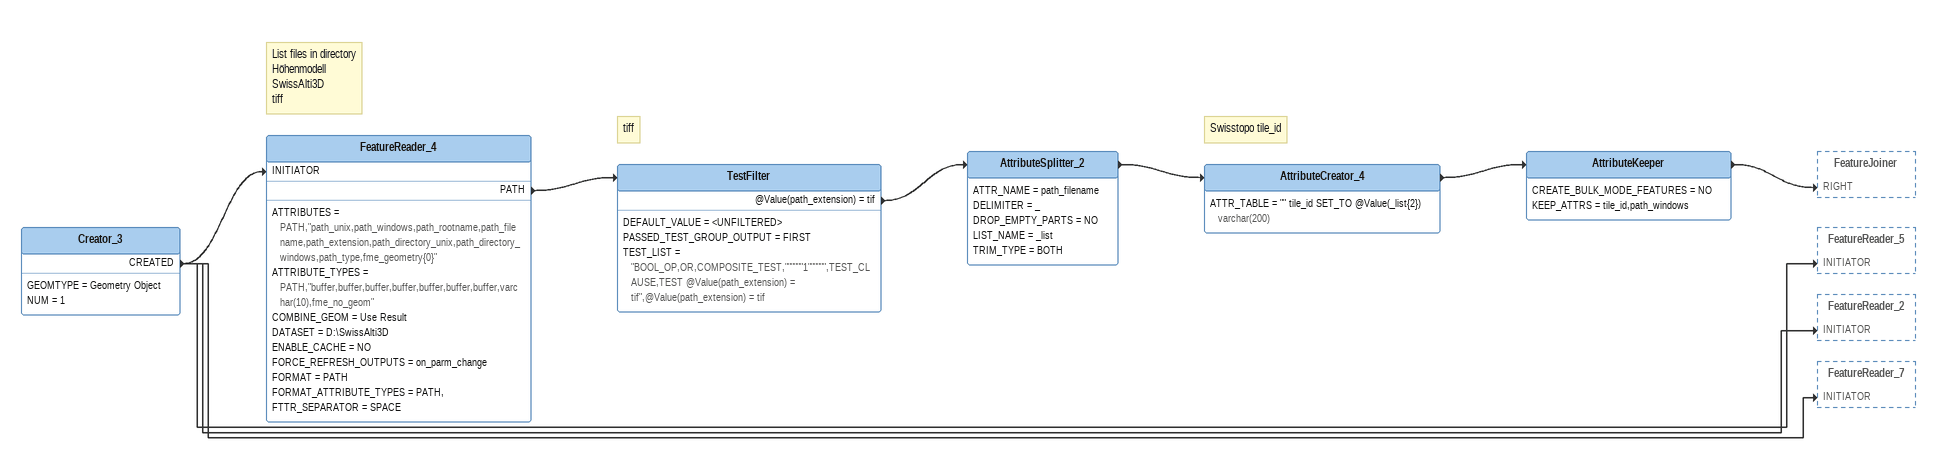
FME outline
Creator_3
    GEOMTYPE = Geometry Object
    NUM = 1
    CREATED -> FeatureReader_5 [INITIATOR]
    CREATED -> FeatureReader_4 [INITIATOR]
    CREATED -> FeatureReader_2 [INITIATOR]
    CREATED -> FeatureReader_7 [INITIATOR]
Note: List files in directory / Höhenmodell / SwissAlti3D / tiff
FeatureReader_4
    ATTRIBUTES = PATH,"path_unix,path_windows,path_rootname,path_filename,path_extension,path_directory_unix,path_directory_windows,path_type,fme_geometry{0}"
    ATTRIBUTE_TYPES = PATH,"buffer,buffer,buffer,buffer,buffer,buffer,buffer,varchar(10),fme_no_geom"
    COMBINE_GEOM = Use Result
    DATASET = D:\SwissAlti3D
    ENABLE_CACHE = NO
    FORCE_REFRESH_OUTPUTS = on_parm_change
    FORMAT = PATH
    FORMAT_ATTRIBUTE_TYPES = PATH,
    FTTR_SEPARATOR = SPACE
    PATH -> TestFilter
Note: tiff
TestFilter
    DEFAULT_VALUE = <UNFILTERED>
    PASSED_TEST_GROUP_OUTPUT = FIRST
    TEST_LIST = "BOOL_OP,OR,COMPOSITE_TEST,""""""1"""""",TEST_CLAUSE,TEST @Value(path_extension) = tif",@Value(path_extension) = tif
    @Value(path_extension) = tif -> AttributeSplitter_2
AttributeSplitter_2
    ATTR_NAME = path_filename
    DELIMITER = _
    DROP_EMPTY_PARTS = NO
    LIST_NAME = _list
    TRIM_TYPE = BOTH
    -> AttributeCreator_4
Note: Swisstopo tile_id
AttributeCreator_4
    ATTR_TABLE = "" tile_id SET_TO @Value(_list{2}) varchar(200)
    -> AttributeKeeper
AttributeKeeper
    CREATE_BULK_MODE_FEATURES = NO
    KEEP_ATTRS = tile_id,path_windows
    -> FeatureJoiner [RIGHT]
